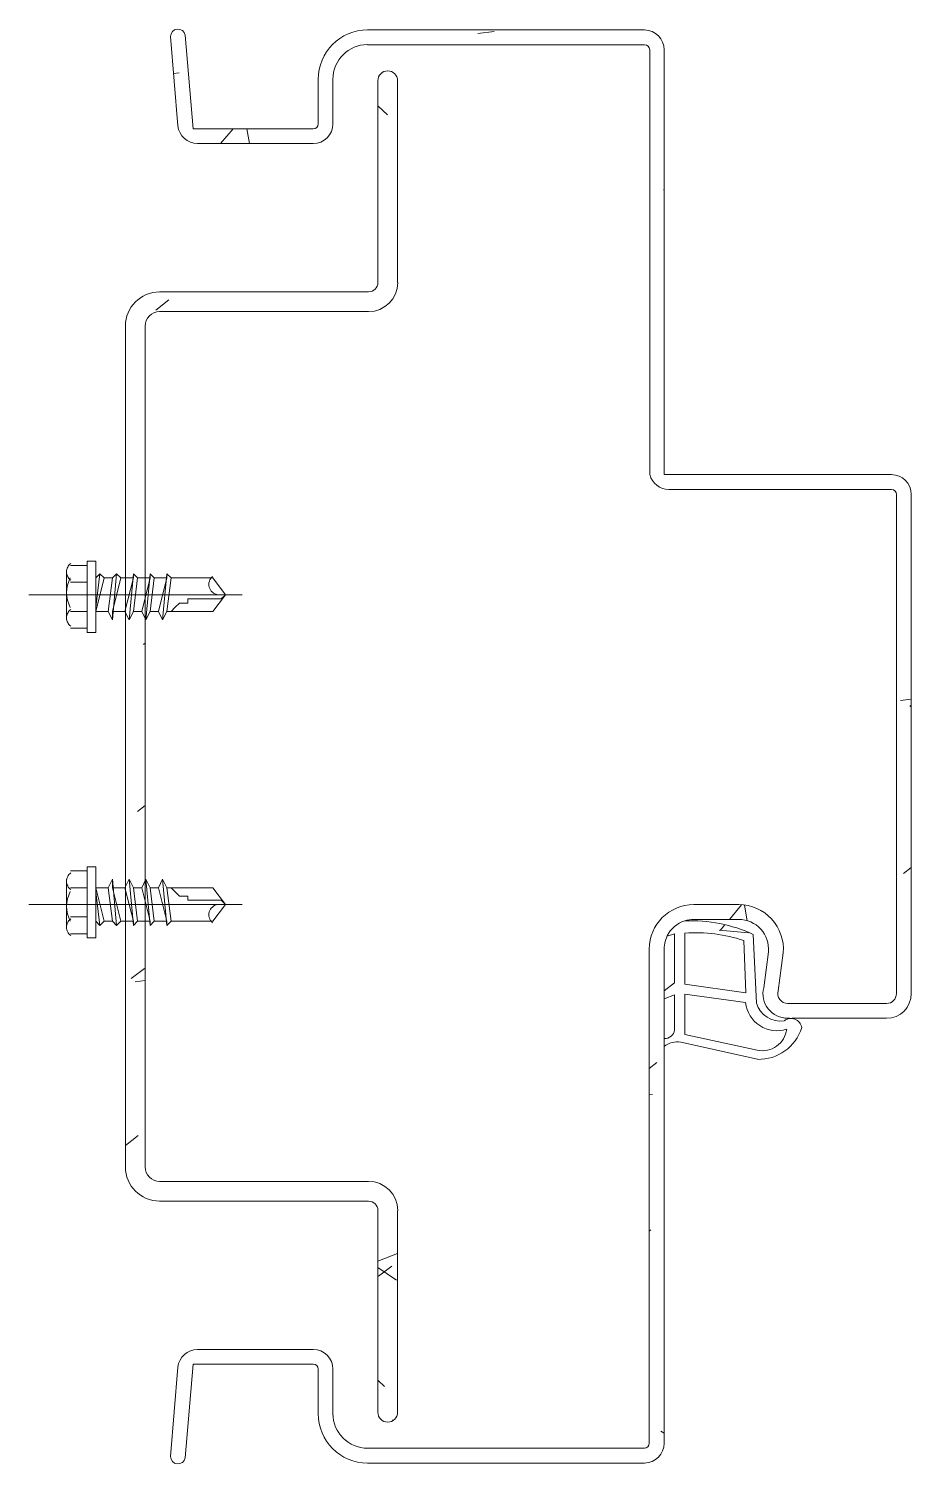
# Model space of a CAD drawing. Header units: metres. Extents: x -25 to 65, y -12 to 134.
import ezdxf

# ---------------------------------------------------------------- set-up
doc = ezdxf.new("R2010")
doc.units = ezdxf.units.M
doc.layers.add('A-DETL-GENF', color=92, linetype='Continuous', lineweight=18)
doc.layers.add('STANDARD', color=250, linetype='Continuous', lineweight=25)
pattern_1 = [(50, (12719.317, 324.54), (36.4365, -3.18771), [3.81, -41.91]), (355, (12719.317, 324.54), (-7.04845, 38.21172), [3.048, -33.528]), (100.451, (12722.353, 324.274), (29.38857, 35.02294), [3.238, -35.618]), (46.184, (12719.317, 334.7), (54.21606, -8.40837), [5.715, -62.865]), (96.636, (12723.834, 334), (47.4805, 49.48544), [4.857, -53.427]), (351.184, (12719.317, 334.7), (47.48106, 49.4846), [4.572, -50.292]), (21, (12724.397, 332.16), (30.322646, -20.4528), [3.81, -41.91]), (326, (12724.397, 332.16), (12.3607, 36.83788), [3.048, -33.528]), (71.451, (12726.923, 330.455), (42.68329, 16.38389), [3.238, -35.618]), (37.5, (12719.317, 324.54), (0.618067, 16.91082), [1.676, -31.445, 1.676, -32.36, -33.655]), (37.5, (12719.317, 324.54), (0.618067, 16.91082), [-67.158, 1.676, -31.979]), (7.5, (12719.317, 324.54), (13.364138, 20.03578), [1.676, -17.729, 1.676, -30.683, -12.827]), (7.5, (12719.317, 324.54), (13.364138, 20.03578), [-51.765, 1.676, -11.151]), (327.5, (12707.988, 324.54), (27.118159, -1.146059), [1.676, -11.024, 1.676, -37.948, -52.578]), (327.5, (12707.988, 324.54), (27.118159, -1.146059), [-52.324, 1.676, -50.902]), (317.5, (12702.908, 324.54), (29.62579, 5.08507), [1.676, -14.834, 1.676, -24.638, -37.338]), (317.5, (12702.908, 324.54), (29.62579, 5.08507), [-42.824, 1.676, -35.662])]

# ---------------------------------------------------------------- blocks, each defined once
blk = doc.blocks.new('00 stalendeurprofiel 30min - schroefje_dwg-4338106-00_0 Basismaterialen')
at = {"layer": 'STANDARD', "color": 10, "lineweight": 5}
for p, q in [((-18.85, 79.32), (-20.54, 79.32)), ((-17.58, 78.48), (-18, 75.09)), ((-15.88, 78.48), (-16.31, 73.82)), ((-14.19, 78.48), (-14.61, 73.82)), ((-12.5, 78.48), (-12.92, 73.82)), ((-10.8, 78.48), (-11.23, 73.82)), ((-18.85, 77.63), (-20.54, 77.63)), ((-17.15, 78.05), (-18, 74.67)), ((-16.31, 78.05), (-16.73, 74.67)), ((-15.46, 78.05), (-16.31, 74.67)), ((-14.19, 78.05), (-15.04, 74.67)), ((-13.77, 78.05), (-14.19, 74.67)), ((-12.5, 78.05), (-13.34, 74.67)), ((-12.07, 78.05), (-12.5, 74.67)), ((-10.8, 78.05), (-11.65, 74.67)), ((-3.18, 76.36), (-24.77, 76.36)), ((-18.85, 74.67), (-20.54, 74.67)), ((-18.85, 72.97), (-20.54, 72.97))]:
    blk.add_line(p, q, dxfattribs=at)
at = {"layer": 'STANDARD', "color": 10, "lineweight": 5, "flags": 128}
for points in [[(-20.96, 73.82), (-20.96, 76.36), (-20.96, 78.48)], [(-20.52, 79.52), (-20.61, 79.44), (-20.7, 79.35), (-20.77, 79.25), (-20.83, 79.15), (-20.88, 79.04), (-20.91, 78.92), (-20.94, 78.8), (-20.94, 78.67), (-20.94, 78.55), (-20.91, 78.43), (-20.88, 78.31), (-20.83, 78.2), (-20.77, 78.1), (-20.7, 78), (-20.61, 77.91), (-20.52, 77.83)], [(-18, 74.24), (-18, 74.67), (-16.73, 74.67), (-16.31, 73.82), (-16.31, 74.67), (-15.04, 74.67), (-14.61, 73.82), (-14.19, 74.67), (-13.34, 74.67), (-12.92, 73.82), (-12.5, 74.67), (-11.65, 74.67), (-11.23, 73.82), (-10.8, 74.67), (-6.15, 74.67), (-4.88, 76.36), (-6.15, 78.05), (-10.38, 78.05), (-10.8, 78.48), (-10.8, 78.05), (-12.07, 78.05), (-12.5, 78.48), (-12.5, 78.05), (-13.77, 78.05), (-14.19, 78.48), (-14.19, 78.05), (-15.46, 78.05), (-15.88, 78.48), (-16.31, 78.05), (-17.15, 78.05), (-17.58, 78.48), (-18, 78.05), (-18, 76.78)], [(-20.57, 78.05), (-20.73, 77.69), (-20.85, 77.32), (-20.92, 76.94), (-20.94, 76.56), (-20.92, 76.17), (-20.85, 75.79), (-20.73, 75.42), (-20.57, 75.06)], [(-4.88, 76.36), (-5.3, 75.94), (-5.72, 75.94), (-6.15, 75.94), (-6.57, 75.94), (-6.99, 75.94), (-7.42, 75.94), (-7.84, 75.94), (-8.26, 75.94), (-8.69, 75.94), (-8.69, 75.51), (-9.11, 75.51), (-9.53, 75.51), (-9.96, 75.09), (-10.38, 74.67), (-10.8, 74.67), (-10.38, 78.05)], [(-6.18, 78.21), (-6.29, 78.1), (-6.38, 77.98), (-6.45, 77.85), (-6.5, 77.72), (-6.54, 77.57), (-6.55, 77.42), (-6.54, 77.27), (-6.51, 77.12), (-6.46, 76.98), (-6.39, 76.85), (-6.31, 76.73), (-6.2, 76.62), (-6.09, 76.53), (-5.96, 76.45), (-5.82, 76.4), (-5.67, 76.36)], [(-20.52, 74.86), (-20.61, 74.78), (-20.7, 74.69), (-20.77, 74.6), (-20.83, 74.49), (-20.88, 74.38), (-20.91, 74.26), (-20.94, 74.14), (-20.94, 74.02), (-20.94, 73.89), (-20.91, 73.77), (-20.88, 73.66), (-20.83, 73.54), (-20.77, 73.44), (-20.7, 73.34), (-20.61, 73.25), (-20.52, 73.17)]]:
    blk.add_lwpolyline(points, dxfattribs=at)
blk.add_lwpolyline([(-18.85, 72.55), (-18, 72.55), (-18, 79.75), (-18.85, 79.75)], close=True, dxfattribs=at)
blk = doc.blocks.new('00 stalendeurprofiel 30min - 00_DI_stalendeurprofiel 30min-3717894-00_0 Basismaterialen')
at = {"layer": 'A-DETL-GENF', "lineweight": 13}
h = blk.add_hatch(dxfattribs=at)
h.set_pattern_fill('FP_696', color=256, style=0, pattern_type=2)
h.set_pattern_definition(pattern_1)
h.paths.add_polyline_path([(-9.76, -11.59), (-9.4, -11.54), (-9.1, -11.32), (-8.95, -10.99), (-8.15, -1.5), (4.13, -1.52), (4.35, -1.65), (4.48, -1.87), (4.5, -2), (4.5, -6.5), (4.67, -7.79), (5.17, -9), (5.96, -10.04), (7, -10.83), (8.21, -11.33), (9.5, -11.5), (37.5, -11.5), (38.02, -11.43), (38.5, -11.23), (38.91, -10.91), (39.23, -10.5), (39.43, -10.02), (39.5, -9.5), (39.5, 40.5), (39.6, 41.28), (39.99, 42.11), (40.3, 42.51), (40.56, 42.78), (41.03, 43.12), (41.72, 43.4), (42.5, 43.5), (47.06, 43.5), (47.76, 43.42), (48.52, 43.1), (49.01, 42.77), (49.49, 42.25), (49.84, 41.63), (50.02, 40.95), (50.05, 40.24), (49.5, 35.95), (49.6, 35.31), (49.85, 34.72), (50.25, 34.22), (50.76, 33.83), (51.36, 33.58), (52.17, 33.5), (62, 33.5), (62.65, 33.59), (63.25, 33.83), (63.77, 34.23), (64.17, 34.75), (64.42, 35.35), (64.5, 36), (64.5, 86.51), (64.43, 87.03), (64.23, 87.51), (63.91, 87.93), (63.5, 88.24), (63.02, 88.44), (62.5, 88.51), (39.5, 88.51), (39.5, 131.5), (39.43, 132.02), (39.23, 132.5), (38.91, 132.91), (38.5, 133.23), (38.02, 133.43), (37.5, 133.5), (9.5, 133.5), (8.21, 133.33), (7, 132.83), (5.96, 132.04), (5.17, 131), (4.67, 129.79), (4.5, 128.5), (4.48, 123.87), (4.35, 123.65), (4.13, 123.52), (4, 123.5), (-8.15, 123.5), (-9.01, 133.16), (-9.24, 133.45), (-9.57, 133.58), (-9.94, 133.55), (-10.24, 133.35), (-10.41, 133.03), (-10.43, 132.85), (-9.68, 123.8), (-9.57, 123.32), (-9.35, 122.89), (-9.03, 122.52), (-8.63, 122.24), (-8.18, 122.06), (-7.69, 122), (4, 122), (4.52, 122.07), (5, 122.27), (5.41, 122.59), (5.73, 123), (5.93, 123.48), (6, 124), (6, 128.51), (6.12, 129.41), (6.47, 130.26), (7.02, 130.98), (7.75, 131.54), (8.6, 131.89), (9.5, 132.01), (37.66, 131.99), (37.89, 131.86), (38.02, 131.62), (38.04, 131.49), (38.04, 88.51), (38.2, 88.1), (38.44, 87.73), (38.76, 87.43), (39.13, 87.2), (39.55, 87.05), (39.99, 87), (62.63, 86.99), (62.85, 86.86), (62.98, 86.64), (63, 86.51), (62.96, 35.74), (62.86, 35.5), (62.71, 35.29), (62.5, 35.13), (62.26, 35.03), (62, 35), (51.77, 35.03), (51.36, 35.23), (51.08, 35.6), (51, 36.06), (51.04, 36.29), (51.54, 40.13), (51.5, 41.19), (51.22, 42.21), (50.7, 43.14), (49.99, 43.92), (49.11, 44.51), (48.11, 44.87), (47.06, 45), (42.5, 45), (41.34, 44.85), (40.25, 44.4), (39.32, 43.68), (38.6, 42.75), (38.15, 41.66), (38, 40.5), (37.98, -9.63), (37.85, -9.85), (37.63, -9.98), (37.5, -10), (9.5, -10), (8.59, -9.88), (7.75, -9.53), (7.03, -8.97), (6.47, -8.25), (6.12, -7.41), (6, -6.5), (6, -2), (5.93, -1.48), (5.73, -1), (5.41, -0.59), (5, -0.27), (4.52, -0.07), (4, 0), (-7.69, 0), (-8.18, -0.06), (-8.63, -0.24), (-9.03, -0.52), (-9.35, -0.89), (-9.57, -1.32), (-9.68, -1.8), (-10.41, -11.03), (-10.24, -11.35), (-9.94, -11.55)])
h = blk.add_hatch(dxfattribs=at)
h.set_pattern_fill('FP_696', color=256, style=0, pattern_type=2)
h.set_pattern_definition(pattern_1)
h.paths.add_polyline_path([(11.54, -7.36), (11.8, -7.33), (12.04, -7.23), (12.25, -7.07), (12.41, -6.86), (12.51, -6.62), (12.54, -6.36), (12.54, 14.05), (12.44, 14.82), (12.15, 15.53), (11.68, 16.14), (11.07, 16.61), (10.36, 16.9), (9.6, 17), (-11.91, 17.05), (-12.26, 17.2), (-12.57, 17.43), (-12.8, 17.74), (-12.95, 18.09), (-13, 18.47), (-12.95, 103.91), (-12.8, 104.26), (-12.57, 104.57), (-12.26, 104.8), (-11.91, 104.95), (-11.53, 105), (9.6, 105), (10.36, 105.1), (11.07, 105.39), (11.68, 105.86), (12.15, 106.47), (12.44, 107.18), (12.54, 107.95), (12.51, 128.62), (12.41, 128.86), (12.25, 129.07), (12.04, 129.23), (11.8, 129.33), (11.54, 129.36), (11.29, 129.33), (11.04, 129.23), (10.84, 129.07), (10.68, 128.86), (10.58, 128.62), (10.54, 128.36), (10.51, 107.7), (10.42, 107.47), (10.27, 107.28), (10.07, 107.13), (9.84, 107.03), (9.6, 107), (-11.53, 107), (-12.43, 106.88), (-13.26, 106.53), (-13.98, 105.98), (-14.53, 105.26), (-14.88, 104.43), (-15, 103.53), (-15, 18.47), (-14.88, 17.57), (-14.53, 16.74), (-13.98, 16.02), (-13.26, 15.47), (-12.43, 15.12), (-11.53, 15), (9.84, 14.97), (10.07, 14.87), (10.27, 14.72), (10.42, 14.53), (10.51, 14.3), (10.54, 14.05), (10.58, -6.62), (10.68, -6.86), (10.84, -7.07), (11.04, -7.23), (11.29, -7.33)])
h = blk.add_hatch(dxfattribs=at)
h.set_pattern_fill('FP_696', color=256, style=0, pattern_type=2)
h.set_pattern_definition(pattern_1)
h.paths.add_polyline_path([(48.93, 29.35), (50.11, 29.47), (51.21, 29.89), (52.17, 30.58), (52.92, 31.5), (53.41, 32.57), (53.33, 32.84), (53.18, 33.08), (52.97, 33.27), (52.73, 33.41), (52.45, 33.47), (52.17, 33.47), (51.9, 33.39), (51.66, 33.25), (51.05, 33.23), (50.46, 33.35), (49.91, 33.61), (49.44, 34), (49.08, 34.48), (48.84, 35.04), (48.52, 41.99), (45.14, 43.08), (41.59, 43.36), (41.03, 43.12), (40.54, 42.77), (40.12, 42.33), (39.81, 41.82), (40.56, 42.05), (40.56, 37.08), (39.5, 36.28), (39.5, 35.46), (40.56, 35.89), (40.5, 32.1), (40.38, 31.87), (40.21, 31.68), (40, 31.55), (39.75, 31.47), (39.5, 31.45), (39.5, 30.66), (39.88, 30.9), (40.3, 31.05), (40.74, 31.11), (41.19, 31.08)])
h.paths.add_polyline_path([(49.51, 30.22), (48.92, 30.28), (41.61, 31.87), (41.61, 35.93), (47.73, 35.09), (47.92, 34.3), (48.3, 33.59), (48.85, 32.99), (49.53, 32.55), (50.29, 32.3), (51.1, 32.24), (51.9, 32.38), (51.76, 31.82), (51.49, 31.3), (51.1, 30.86), (50.63, 30.52), (50.08, 30.31)])
h.paths.add_polyline_path([(47.76, 36.09), (41.61, 36.94), (41.61, 42.1), (44.62, 42.03), (47.56, 41.37)])
at = {"layer": 'A-DETL-GENF'}
for p, q in [((-10.43, 132.85), (-9.68, 123.8)), ((-8.15, 123.5), (-8.95, 132.99)), ((37.5, 133.5), (9.5, 133.5)), ((9.5, 132.01), (37.52, 132.01)), ((38.04, 131.49), (38.04, 88.51)), ((39.5, 88.51), (39.5, 131.5)), ((4.5, 128.5), (4.5, 124)), ((6, 124), (6, 128.51)), ((10.54, 128.36), (10.54, 107.95)), ((12.54, 107.95), (12.54, 128.36)), ((4, 123.5), (-8.15, 123.5)), ((-7.69, 122), (4, 122)), ((9.6, 107), (-11.53, 107)), ((-11.53, 105), (9.6, 105)), ((-15, 103.53), (-15, 18.47)), ((-13, 18.47), (-13, 103.53)), ((62.5, 88.51), (39.5, 88.51)), ((39.99, 87), (62.5, 87)), ((63, 86.51), (63, 36)), ((64.5, 36), (64.5, 86.51)), ((47.06, 45), (42.5, 45)), ((42.5, 43.5), (47.06, 43.5)), ((39.81, 41.82), (40.56, 42.05)), ((40.56, 42.05), (40.56, 37.08)), ((41.61, 36.94), (41.61, 42.1)), ((47.56, 41.37), (47.76, 36.09)), ((48.84, 35.04), (48.52, 41.99)), ((38, 40.5), (38, -9.5)), ((39.5, 36.28), (39.5, 40.5)), ((50.05, 40.24), (49.57, 36.59)), ((51.04, 36.29), (51.54, 40.13)), ((40.56, 37.08), (39.5, 36.28)), ((47.76, 36.09), (41.61, 36.94)), ((39.5, 36.28), (39.5, 35.46)), ((39.5, 35.46), (40.56, 35.89)), ((39.5, 31.45), (39.5, 35.46)), ((40.56, 35.89), (40.56, 32.34)), ((41.61, 31.87), (41.61, 35.93)), ((41.61, 35.93), (47.73, 35.09)), ((62, 35), (52, 35)), ((52, 33.5), (52.17, 33.5)), ((52.45, 33.5), (62, 33.5)), ((39.5, 31.45), (39.5, 30.66)), ((39.5, -9.5), (39.5, 30.66)), ((41.19, 31.08), (48.93, 29.35)), ((48.92, 30.28), (41.61, 31.87)), ((9.6, 17), (-11.53, 17)), ((-11.53, 15), (9.6, 15)), ((10.54, 14.05), (10.54, -6.36)), ((12.54, -6.36), (12.54, 14.05)), ((4, 0), (-7.69, 0)), ((-9.68, -1.8), (-10.43, -10.85)), ((-8.95, -10.99), (-8.15, -1.5)), ((-8.15, -1.5), (4, -1.5)), ((4.5, -2), (4.5, -6.5)), ((6, -6.5), (6, -2)), ((37.5, -10), (9.5, -10)), ((9.5, -11.5), (37.5, -11.5))]:
    blk.add_line(p, q, dxfattribs=at)
for centre, radius, start, end in [((-9.68, 132.84), 0.75, 11.2589, 179.7204), ((9.5, 128.5), 5, 90, 180), ((37.5, 131.5), 2, 360, 90), ((9.5, 128.51), 3.51, 90, 180), ((37.52, 131.49), 0.521, 0, 90), ((11.54, 128.36), 1, 360, 180), ((-7.69, 124), 2, 185.716, 270), ((4, 124), 0.5, 270, 0), ((4, 124), 2, 270, 0), ((9.6, 107.95), 2.95, 270, 0), ((9.6, 107.95), 0.947, 270, 360), ((-11.53, 103.53), 3.47, 90, 180), ((-11.53, 103.53), 1.47, 90, 180), ((39.99, 89.02), 2.01, 194.4775, 270), ((62.5, 86.51), 2, 360, 90), ((62.5, 86.51), 0.497, 360, 90), ((42.5, 40.5), 4.5, 90, 180), ((47.06, 40.5), 4.5, 355.2315, 90), ((42.5, 40.5), 3, 107.6691, 153.9187), ((42.5, 40.5), 3, 131.1059, 135), ((42.5, 40.5), 3, 90, 107.7801), ((42.18, 28.1), 15.27, 65.4755, 92.2297), ((42.74, 26.89), 15.26, 71.5986, 94.2488), ((47.06, 40.5), 3, 355, 90), ((42.5, 40.5), 3, 150, 180), ((52, 36), 2.5, 166.2944, 270), ((50.92, 35.45), 3.21, 186.4336, 287.5981), ((51.27, 35.75), 2.53, 196.2464, 278.7141), ((52, 36), 1, 163.3742, 270), ((62, 36), 0.999, 270, 0), ((62, 36), 2.5, 270, 360), ((52.34, 32.39), 1.09, 9.8394, 128.2101), ((39.57, 32.44), 0.992, 265.8031, 354.1969), ((49.45, 32.69), 2.47, 257.7399, 352.9119), ((49.05, 33.91), 4.57, 268.5303, 342.9296), ((40.82, 28.93), 2.18, 80.2346, 127.4003), ((-11.53, 18.47), 3.47, 180, 270), ((-11.53, 18.47), 1.47, 180, 270), ((9.6, 14.05), 2.95, 360, 90), ((9.6, 14.05), 0.947, 0, 90), ((-7.69, -2), 2, 90, 174.2894), ((4, -2), 2, 360, 90), ((4, -2), 0.5, 0, 90), ((9.5, -6.5), 5, 180, 270), ((9.5, -6.5), 3.5, 180, 270), ((11.54, -6.36), 1, 180, 360), ((37.5, -9.5), 0.5, 270, 0), ((37.5, -9.5), 2, 270, 0), ((-9.68, -10.84), 0.75, 180.2796, 348.7411)]:
    blk.add_arc(centre, radius, start, end, dxfattribs=at)
blk.add_blockref('00 stalendeurprofiel 30min - schroefje_dwg-4338106-00_0 Basismaterialen', (0, 0))
at = {"extrusion": (0, 0, -1), "zscale": -1, "rotation": 180}
blk.add_blockref('00 stalendeurprofiel 30min - schroefje_dwg-4338106-00_0 Basismaterialen', (0, 121.38), dxfattribs=at)

msp = doc.modelspace()

# ---------------------------------------------------------------- block references
msp.add_blockref('00 stalendeurprofiel 30min - 00_DI_stalendeurprofiel 30min-3717894-00_0 Basismaterialen', (0, 0))

doc.saveas('drawing.dxf')
